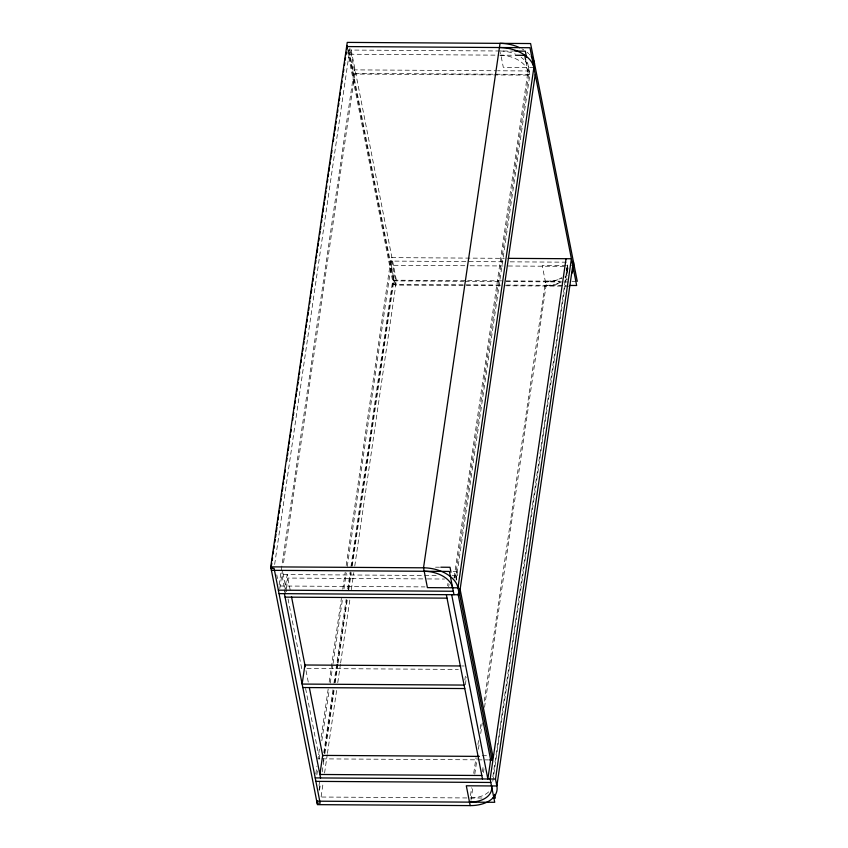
<?xml version="1.0" encoding="UTF-8"?>
<svg xmlns="http://www.w3.org/2000/svg" width="848" height="848" viewBox="0 0 848 848"><rect width="100%" height="100%" fill="white"/><g stroke="black" fill="none" stroke-linecap="round" stroke-linejoin="round"><path stroke-width="0.64" stroke-dasharray="4.24 3.18" d="M274.657 564.439L349.948 48.315M525.919 61.512L528.59 75.133L353.648 74.041L349.758 54.23L350.372 50.064L354.941 73.341L283.243 564.8M279.119 584.919L354.263 69.875L496.324 70.766M279.787 588.544L282.426 570.386M284.568 592.392L287.165 574.594L290.737 592.763M286.37 588.236L287.854 578.06L426.109 578.919M315.785 773.98L316.94 766.115M319.42 749.081L318 758.843L320.639 758.865M321.138 737.283L328.218 688.799M329.172 682.248L341.405 598.37M342.751 589.19L345.231 572.156M346.185 565.605L391.119 257.622L504.242 258.333M316.855 774.828L317.428 770.896M319.145 759.098L320.099 752.547M321.827 740.76L329.278 689.647M330.232 683.096L332.914 664.747M333.105 663.433L342.475 599.218M344.002 588.735L346.291 573.004M347.256 566.453L391.797 261.089L503.606 261.788M319.028 785.449L319.982 778.899M323.809 752.685L333.169 688.47M333.942 683.234L346.175 599.356M347.701 588.872L350.192 571.828M350.955 566.591L392.635 280.889L463.761 281.335M319.028 790.06L319.982 783.51M323.236 761.239L323.618 758.621M324.381 753.384L333.741 689.191M334.706 682.64L337.377 664.302M337.568 662.998L346.927 598.805M348.274 589.636L350.754 572.612M351.708 566.061L393.366 280.487L347.532 46.969M319.516 790.23L320.47 783.679M322.187 771.881L324.106 758.78M324.869 753.533L334.239 689.318M335.193 682.767L337.864 664.419M338.055 663.104L347.426 598.889M348.761 589.72L351.252 572.676M352.206 566.125L393.917 280.19L348.772 50.191M500.309 285.734L395.083 285.076L395.687 280.911L391.119 257.622M321.127 796.632L323.046 783.531M324.572 773.047L327.243 754.709M327.434 753.406L336.804 689.212M337.758 682.661L340.43 664.323M340.62 663.019L349.991 598.826M351.326 589.657L353.807 572.623M354.761 566.082L396.429 280.508L350.839 48.283M447.638 585.777L448.009 583.233M448.698 586.699L449.069 584.155M454.146 577.297L528.527 67.501A25.578 16.091 8.3 0 0 525.378 61.226M454.104 578.177L454.475 575.633L454.984 578.23M455.217 578.145L529.205 70.967L497.638 70.766M456.765 579.544L456.001 575.644L456.606 571.478L452.652 571.446M456.086 580.308L529.883 74.433L527.011 59.816M464.831 680.001L465.393 676.185M465.329 684.739L466.442 677.107M470.47 795.583L471.626 787.718M473.725 773.302L476.014 757.571M477.933 744.47L478.505 740.537M480.222 728.739L481.176 722.189M484.24 701.222L545.423 281.843A25.578 16.091 8.3 0 0 561.683 277.603M470.969 800.353L472.877 787.251M474.785 774.15L477.085 758.419M478.42 749.25L479.184 744.003M480.71 733.52L482.247 723.037M484.537 707.306L546.706 281.144A31.005 19.504 8.3 0 0 562.107 278.324M482.395 771.68L483.318 765.32M483.445 772.602L484.007 768.786M492.858 776.768L567.418 265.657L571.499 265.678M492.805 781.262L567.566 268.837M347.32 50.043L513.475 51.081M349.758 54.23L498.401 55.162M499.716 55.162L514.185 55.258M533.869 67.533L503.309 67.342L500.394 52.481M354.941 73.341L529.883 74.433M510.178 261.831L566.74 262.18L568.202 269.622M566.4 265.647L542.211 265.498L546.101 285.31A31.005 19.504 8.3 0 0 560.539 282.882M464.852 265.721L391.193 265.265L395.083 285.076M470.11 265.763L502.991 265.965M508.259 265.996L566.135 266.357L567.344 272.547M393.917 280.19L466.464 280.635M467.683 280.646L501.931 280.858M506.044 280.889L560.115 281.218M571.987 281.292L577.265 281.335M393.366 280.487L396.429 280.508M465.075 281.345L501.952 281.568M506.182 281.6L562.743 281.949M564.058 281.96L569.315 281.992M500.15 285.023L393.313 284.356L347.659 51.77M506.585 285.066L566.104 285.437M505.408 285.765L568.711 286.168M435.554 567.174L439.497 567.206M436.211 575.527L281.822 574.562L285.384 592.731M452.037 575.622L456.001 575.644M427.424 578.93L444.543 579.036M280.285 586L424.975 586.901M461.609 665.977L464.238 665.998M306.912 668.478L458.333 669.422M482.226 755.695L487.505 755.727M321.954 758.865L488.512 759.903M321.71 797.035L469.029 797.957M470.343 797.957L482.183 798.032M456.606 571.478L457.878 577.965M306.022 670.63L308.312 682.311M282.935 572.983L286.762 592.445M288.034 598.942L302.047 670.312M305.609 688.481L318.604 754.667M276.777 574.849L277.508 578.559M488.702 791.852A25.578 16.091 8.3 0 1 471.117 797.957M500.108 50.997A25.578 16.091 8.3 0 1 515.531 54.208M521.128 57.346A25.578 16.091 8.3 0 1 523.735 59.487M567.291 279.087A31.005 19.504 8.3 0 1 566.57 279.639M565.807 280.179A31.005 19.504 8.3 0 1 565.012 280.688M567.418 265.657A25.578 16.091 8.3 0 1 566.135 273.056M566.814 269.823A25.578 16.091 8.3 0 1 565.171 277.794M560.411 282.204A25.578 16.091 8.3 0 1 544.808 286.02M500.49 55.184A25.578 16.091 8.3 0 1 527.912 71.667M567.174 275.473A31.005 19.504 8.3 0 1 564.789 276.999M521.806 48.749A31.005 19.504 8.3 0 1 523.725 49.862M527.17 52.322A31.005 19.504 8.3 0 1 528.686 53.657M529.385 54.346A31.005 19.504 8.3 0 1 530.042 55.046"/><path stroke-width="1.27" d="M572.835 268.36A31.005 19.504 8.3 0 0 573.375 261.513L496.864 785.979A31.005 19.504 8.3 0 1 470.195 805.6L317.406 804.646L270.735 566.856L347.245 42.4L530.594 43.545L577.265 281.335M271.402 565.722L271.784 563.104M272.176 560.486L272.558 557.867M273.13 553.935L273.512 551.317M273.893 548.698L274.275 546.08M274.847 542.148L275.229 539.529M275.611 536.911L275.992 534.293M276.374 531.664L276.946 527.742M277.328 525.113L277.709 522.495M278.091 519.877L278.473 517.259M279.056 513.326L279.437 510.708M279.819 508.09L280.2 505.472M280.773 501.539L281.154 498.921M281.536 496.303L281.918 493.684M282.299 491.056L282.872 487.134M283.253 484.505L283.635 481.887M284.016 479.268L284.589 475.336M284.97 472.718L285.352 470.099M286.698 460.93L287.08 458.312M287.461 455.694L287.843 453.065M288.225 450.447L288.797 446.525M289.179 443.896L289.56 441.278M290.133 437.356L290.514 434.727M290.896 432.109L291.277 429.491M292.624 420.322L293.005 417.704M293.387 415.085L293.768 412.457M294.341 408.535L294.722 405.916M295.104 403.288L295.486 400.669M296.058 396.747L296.44 394.119M296.821 391.5L297.203 388.882M297.775 384.95L298.157 382.331M298.538 379.713L298.931 377.095M299.312 374.477L299.694 371.848M300.266 367.926L300.648 365.308M301.029 362.679L301.411 360.061M301.983 356.139L302.365 353.51M302.747 350.892L303.128 348.274M303.701 344.341L304.082 341.723M304.464 339.105L304.845 336.486M305.227 333.868L305.619 331.239M306.192 327.317L306.573 324.699M306.955 322.07L307.336 319.452M307.909 315.53L308.29 312.901M308.672 310.283L309.054 307.665M309.626 303.732L310.008 301.114M310.389 298.496L310.771 295.878M311.152 293.26L311.725 289.327M312.106 286.709L312.499 284.091M312.88 281.462L313.262 278.844M313.834 274.922L314.216 272.293M314.597 269.675L314.979 267.056M315.551 263.124L315.933 260.506M316.315 257.887L316.696 255.269M317.078 252.651L317.65 248.718M318.032 246.1L318.413 243.482M318.795 240.853L319.187 238.235M319.76 234.313L320.141 231.684M320.523 229.066L320.904 226.448M321.477 222.515L321.858 219.897M322.24 217.279L322.622 214.661M323.003 212.042L323.576 208.11M323.957 205.492L324.339 202.873M324.72 200.245L325.293 196.323M325.674 193.704L326.067 191.076M326.448 188.457L326.83 185.839M327.402 181.907L327.784 179.288M328.165 176.67L328.547 174.052M328.929 171.434L329.501 167.501M329.883 164.883L330.264 162.265M330.646 159.636L331.218 155.714M331.6 153.096L331.981 150.467M333.328 141.298L333.709 138.68M334.091 136.062L334.472 133.443M334.854 130.825L335.426 126.893M335.808 124.274L336.19 121.656M336.762 117.724L337.144 115.105M337.525 112.477L337.907 109.858M338.479 105.936L338.861 103.308M339.253 100.689L339.635 98.071M340.016 95.453L340.398 92.835M340.97 88.902L341.352 86.284M341.733 83.666L342.115 81.048M342.687 77.115L343.069 74.497M343.451 71.868L343.832 69.25M344.405 65.328L344.786 62.699M345.168 60.081L345.549 57.463M345.942 54.844L346.323 52.226M346.896 48.294L347.277 45.675M271.795 567.704L271.413 570.333L449.408 571.435L453.987 594.724M317.502 800.544L317.12 803.162L320.173 803.183L274.084 568.361L271.021 568.351M279.045 593.632L459.33 594.755L535.236 74.465M489.54 759.914L492.179 759.935L492.783 755.759L459.923 588.342M566.061 258.714L490.155 779.005L494.723 802.293L316.728 801.18M470.195 805.6L466.305 785.789L496.864 785.979L495.508 779.036L571.404 258.746L508.185 258.354M514.789 51.081L525.315 51.156L526.534 57.346M515.499 55.268L524.7 55.321L525.675 60.272M570.068 285.458L576.661 285.5L529.979 47.721L346.631 46.576L347.15 49.173M440.812 567.206L450.023 567.27L450.988 572.22M270.735 566.856L423.523 567.81A31.005 19.504 8.3 0 1 457.973 587.823L459.33 594.755M278.356 590.166L453.298 591.257M285.066 597.13L447.023 598.147M460.284 665.966L304.92 665.002L302.132 684.071L464.089 685.078M302.821 687.537L464.768 688.555M479.353 756.384L322.664 755.409L319.887 774.478L481.834 775.496M315.212 777.913L495.508 779.036M315.901 781.379L490.844 782.471M492.709 798.106L495.338 798.116L494.607 794.406M459.309 592.519L492.179 759.935M458.037 593.801L490.653 759.925L487.865 778.994L451.687 594.713M446.345 594.671L482.523 778.962M291.5 596.653L305.259 666.729M309.329 687.495L322.834 756.278M284.387 593.664L320.565 777.945M491.522 785.937A25.578 16.091 8.3 0 1 469.516 802.134M424.201 571.276A25.578 16.091 8.3 0 1 452.62 587.791M499.419 47.53A31.005 19.504 8.3 0 1 533.869 67.533M572.771 265.689A31.005 19.504 8.3 0 1 571.934 273.257M519.782 47.721A31.005 19.504 8.3 0 0 500.034 43.354L423.523 567.81L427.413 587.632L457.973 587.823L534.484 63.356A31.005 19.504 8.3 0 0 531.24 56.487"/></g></svg>
